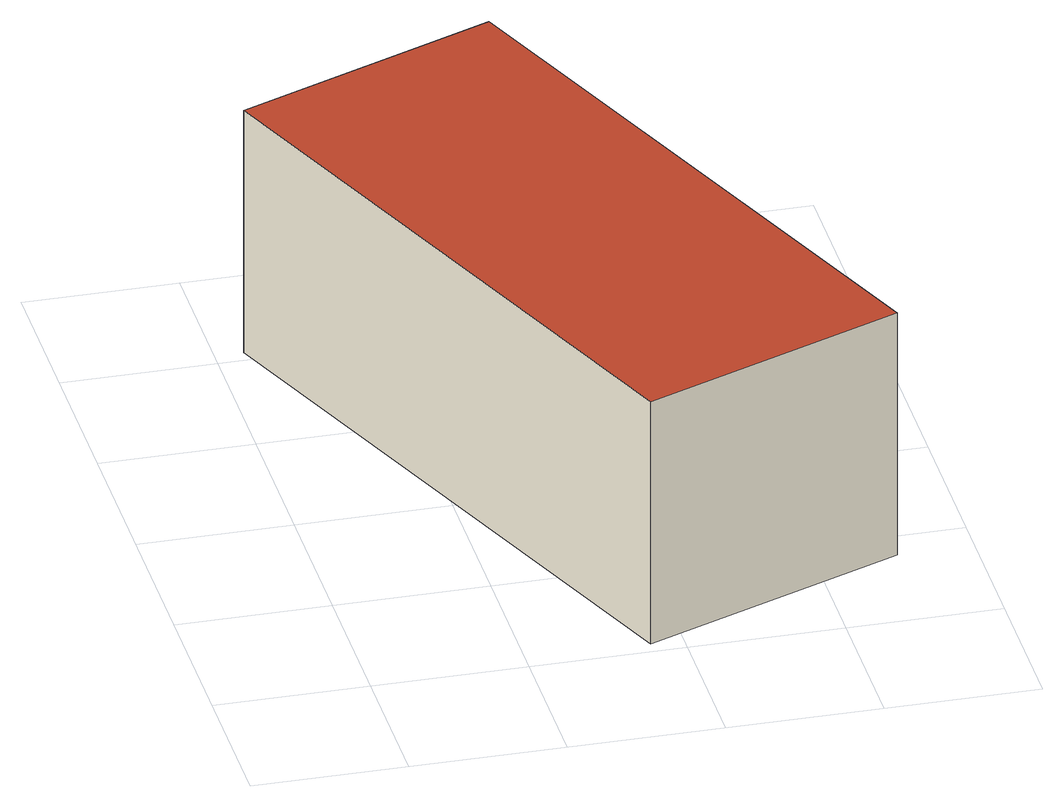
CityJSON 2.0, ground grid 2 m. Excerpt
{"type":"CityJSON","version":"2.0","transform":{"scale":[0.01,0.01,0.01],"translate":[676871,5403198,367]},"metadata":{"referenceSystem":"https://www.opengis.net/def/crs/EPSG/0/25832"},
"CityObjects":{
"building1":{"type":"Building","attributes":{"citygml_function":"51009_1610","Gemeindeschluessel":"09161000","Geometrietyp2DReferenz":"3000","HoeheDach":"371.278","HoeheGrund":"367.830","Methode":"1000","NiedrigsteTraufeDesGebaeudes":"371.278","roofType":"1000","measuredHeight":3.45},"geometry":[{"type":"Solid","lod":"2","boundaries":[[[[0,1,2,3]],[[4,5,0,3]],[[6,4,3,2]],[[7,5,4,6]],[[7,6,2,1]],[[5,7,1,0]]]],"semantics":{"surfaces":[{"type":"GroundSurface"},{"type":"WallSurface"},{"type":"RoofSurface","Dachneigung":"90.000","Dachorientierung":"-1.000","Flaeche":"31.931","Z_MAX":"3.448","Z_MAX_ASL":"371.278","Z_MIN":"3.448","Z_MIN_ASL":"371.278"}],"values":[[0,1,1,2,1,1]]}}]}
},
"vertices":[
[380,957,83],[702,156,83],[358,18,83],[37,819,83],[37,819,428],[380,957,428],[358,18,428],[702,156,428]
]}
